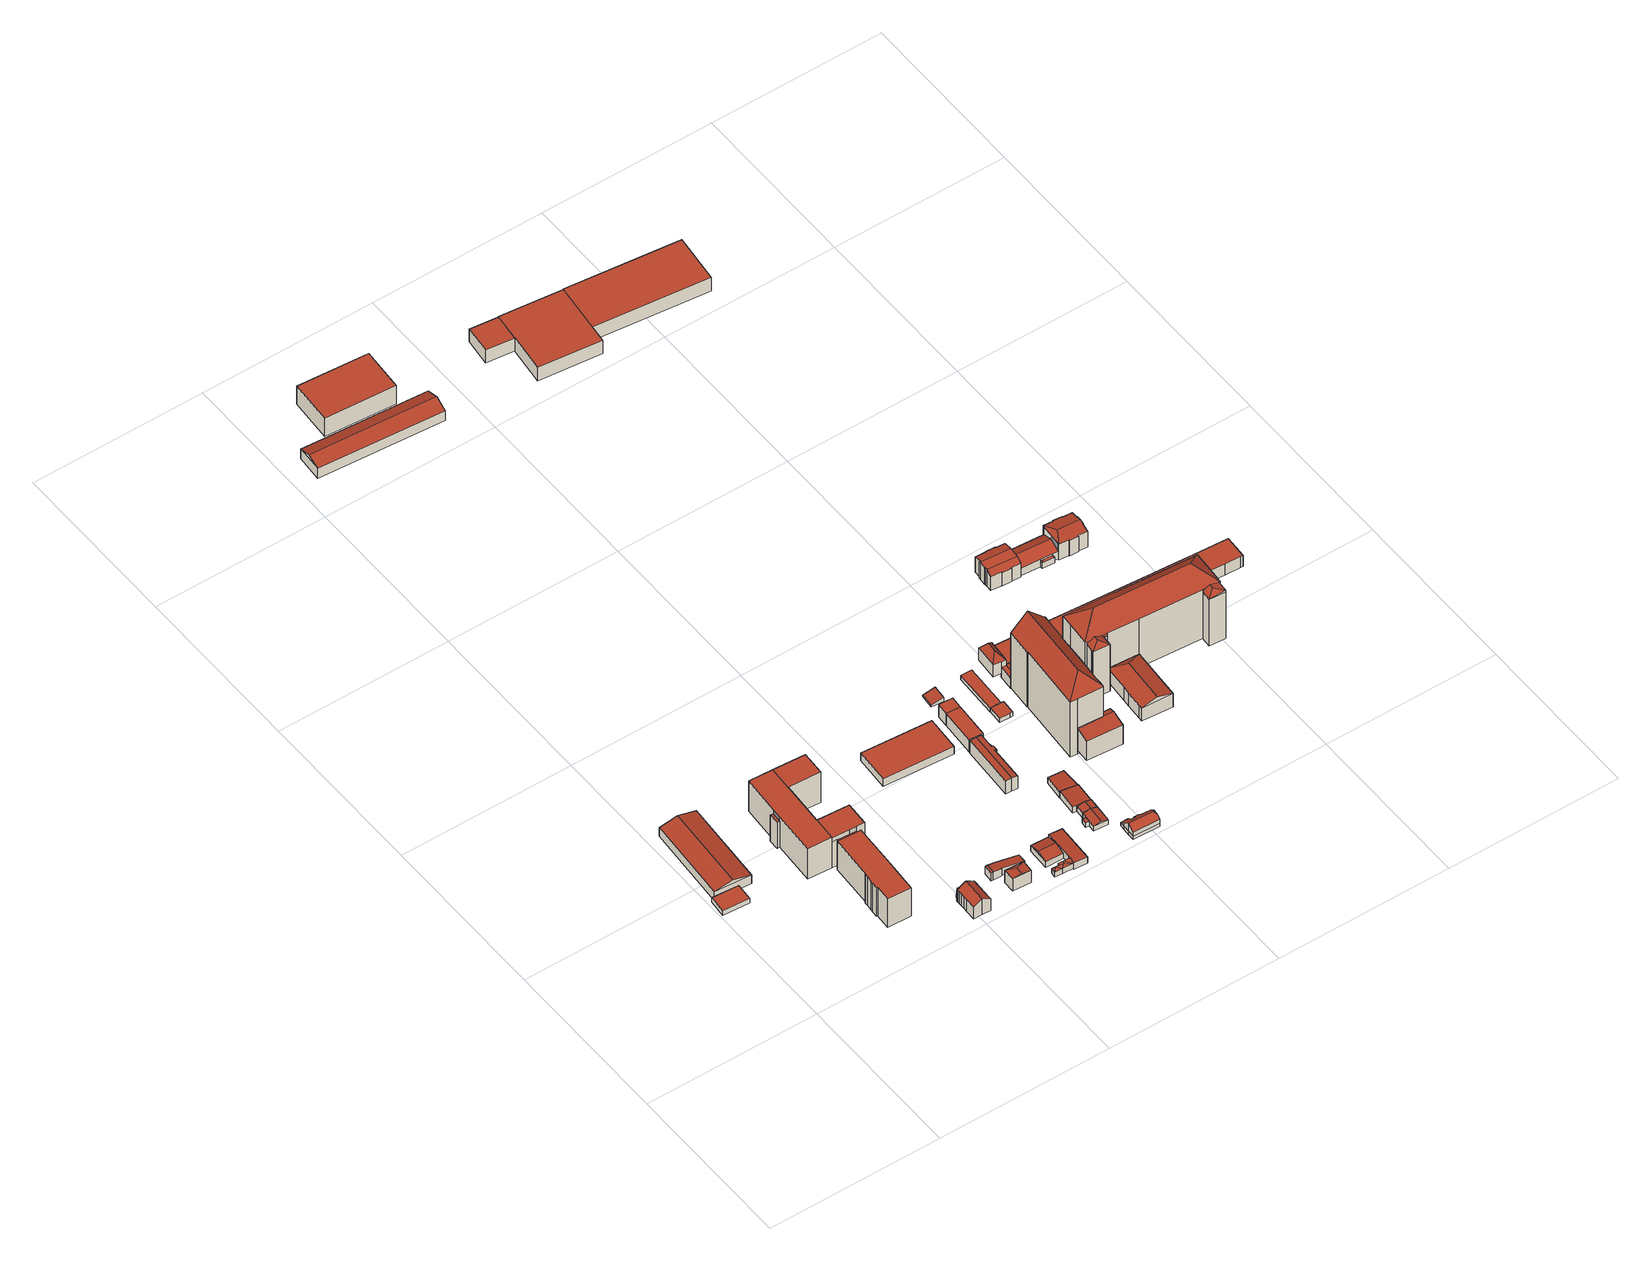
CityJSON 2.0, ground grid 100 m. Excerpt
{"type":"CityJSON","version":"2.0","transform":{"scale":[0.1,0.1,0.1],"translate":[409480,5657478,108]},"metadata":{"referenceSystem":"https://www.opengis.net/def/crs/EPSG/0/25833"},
"CityObjects":{
"building1":{"type":"Building","attributes":{"Dachtyp_tdc":"tdcPolyFlatRoof","Gemeindeschluessel":14612000,"Dachneigung":0,"QualitaetDacherkennung":83,"Geometrietyp2DReferenz":"3000","measuredHeight":3.08,"function":"31001_2000","roofType":"1000"},"geometry":[{"type":"Solid","lod":"2","boundaries":[[[[0,1,2,3]],[[1,4,5,2]],[[4,6,7,5]],[[6,0,3,7]],[[6,4,1,0]],[[3,2,5,7]]]],"semantics":{"surfaces":[{"type":"WallSurface"},{"type":"RoofSurface"},{"type":"GroundSurface"}],"values":[[0,0,0,0,1,2]]}}]},
"building2":{"type":"Building","attributes":{"Dachtyp_tdc":"tdcGableRoof","Gemeindeschluessel":14612000,"Dachneigung":14.28,"QualitaetDacherkennung":96,"Geometrietyp2DReferenz":"3000","measuredHeight":8.54,"function":"31001_2000","roofType":"3100"},"geometry":[{"type":"Solid","lod":"2","boundaries":[[[[8,9,10,11]],[[9,12,13,10]],[[12,14,15,13]],[[14,8,11,15]],[[12,9,16]],[[8,14,17]],[[9,8,17,16]],[[14,12,16,17]],[[11,10,13,15]]]],"semantics":{"surfaces":[{"type":"WallSurface"},{"type":"RoofSurface"},{"type":"GroundSurface"}],"values":[[0,0,0,0,0,0,1,1,2]]}}]},
"building3":{"type":"Building","attributes":{"Dachtyp_tdc":"tdcPolyFlatRoof","Gemeindeschluessel":14612000,"Dachneigung":0,"QualitaetDacherkennung":61,"Geometrietyp2DReferenz":"3000","measuredHeight":19.98,"function":"31001_2000","roofType":"1000"},"geometry":[{"type":"Solid","lod":"2","boundaries":[[[[18,19,20,21]],[[19,22,23,20]],[[22,24,25,23]],[[24,26,27,25]],[[26,28,29,27]],[[28,30,31,29]],[[30,32,33,31]],[[32,34,35,33]],[[34,36,37,35]],[[36,38,39,37]],[[38,40,41,39]],[[40,42,43,41]],[[42,44,45,43]],[[44,46,47,45]],[[46,18,21,47]],[[46,44,42,40,38,36,34,32,30,28,26,24,22,19,18]],[[21,20,23,25,27,29,31,33,35,37,39,41,43,45,47]]]],"semantics":{"surfaces":[{"type":"WallSurface"},{"type":"RoofSurface"},{"type":"GroundSurface"}],"values":[[0,0,0,0,0,0,0,0,0,0,0,0,0,0,0,1,2]]}}]},
"building4":{"type":"Building","attributes":{"name":"DRK Bildungswerk Sachsen","Gemeindeschluessel":14612000,"Geometrietyp2DReferenz":"3000","function":"31001_3021","roofType":"9999"},"children":["building4-1","building4-2","building4-3","building4-4","building4-5"]},
"building4-1":{"type":"BuildingPart","attributes":{"Dachtyp_tdc":"tdcPolyFlatRoof","Dachneigung":0,"QualitaetDacherkennung":64,"Geometrietyp2DReferenz":"3000","measuredHeight":21.12,"roofType":"1000"},"parents":["building4"],"geometry":[{"type":"MultiSurface","lod":"2","boundaries":[[[48,49,50,51]],[[49,52,53,50]],[[52,54,55,53]],[[54,52,49,48]],[[51,50,53,55]]],"semantics":{"surfaces":[{"type":"WallSurface"},{"type":"RoofSurface"},{"type":"GroundSurface"}],"values":[0,0,0,1,2]}}]},
"building4-2":{"type":"BuildingPart","attributes":{"Dachtyp_tdc":"tdcPolyFlatRoof","Dachneigung":0,"QualitaetDacherkennung":67,"Geometrietyp2DReferenz":"3000","measuredHeight":21.23,"roofType":"1000"},"parents":["building4"],"geometry":[{"type":"MultiSurface","lod":"2","boundaries":[[[56,57,58,59,55,54]],[[60,61,62,63]],[[61,64,65,62]],[[64,66,65]],[[67,68,69]],[[67,70,71,68]],[[70,72,48,51,71]],[[72,70,67,64,61,60,57,56]],[[55,59,63,62,65,68,71,51]]],"semantics":{"surfaces":[{"type":"WallSurface"},{"type":"RoofSurface"},{"type":"GroundSurface"}],"values":[0,0,0,0,0,0,0,1,2]}}]},
"building4-3":{"type":"BuildingPart","attributes":{"Dachtyp_tdc":"tdcPolyFlatRoof","Dachneigung":0,"QualitaetDacherkennung":43,"Geometrietyp2DReferenz":"3000","measuredHeight":18.09,"roofType":"1000"},"parents":["building4"],"geometry":[{"type":"MultiSurface","lod":"2","boundaries":[[[73,74,75,76]],[[74,69,68,75]],[[66,73,76,65]],[[66,69,74,73]],[[76,75,68,65]]],"semantics":{"surfaces":[{"type":"WallSurface"},{"type":"RoofSurface"},{"type":"GroundSurface"}],"values":[0,0,0,1,2]}}]},
"building4-4":{"type":"BuildingPart","attributes":{"Dachtyp_tdc":"tdcPolyFlatRoof","Dachneigung":0,"QualitaetDacherkennung":68,"Geometrietyp2DReferenz":"3000","measuredHeight":21.12,"roofType":"1000"},"parents":["building4"],"geometry":[{"type":"MultiSurface","lod":"2","boundaries":[[[77,78,79,80,81]],[[58,82,83,59]],[[82,77,81,83]],[[82,58,84,85,78,77]],[[81,80,86,63,59,83]]],"semantics":{"surfaces":[{"type":"WallSurface"},{"type":"RoofSurface"},{"type":"GroundSurface"}],"values":[0,0,0,1,2]}}]},
"building4-5":{"type":"BuildingPart","attributes":{"Dachtyp_tdc":"tdcPolyFlatRoof","Dachneigung":0,"QualitaetDacherkennung":48,"Geometrietyp2DReferenz":"3000","measuredHeight":18.04,"roofType":"1000"},"parents":["building4"],"geometry":[{"type":"MultiSurface","lod":"2","boundaries":[[[79,87,88,80]],[[87,89,90,88]],[[89,91,92,90]],[[91,93,63,92]],[[94,93,91,89,87,79]],[[80,88,90,92,63,86]]],"semantics":{"surfaces":[{"type":"WallSurface"},{"type":"RoofSurface"},{"type":"GroundSurface"}],"values":[0,0,0,0,1,2]}}]},
"building5":{"type":"Building","attributes":{"Dachtyp_tdc":"tdcGableRoof","Gemeindeschluessel":14612000,"Dachneigung":32.03,"QualitaetDacherkennung":91,"Geometrietyp2DReferenz":"3000","measuredHeight":11.02,"function":"31001_2000","roofType":"3100"},"geometry":[{"type":"Solid","lod":"2","boundaries":[[[[95,96,97,98]],[[96,99,100,97]],[[99,101,102,100]],[[101,103,104,102]],[[103,105,106,104]],[[105,107,108,106]],[[107,109,110,108]],[[109,111,112,110]],[[111,113,114,112]],[[113,115,116,114]],[[115,117,118,116]],[[117,119,120,118]],[[119,121,122,120]],[[121,123,124,122]],[[123,95,98,124]],[[119,117,115,113,111,109,107,105,103,101,99]],[[99,96,95,123,121,119]],[[98,97,100,102,104,106,108,110,112,114,116,118,120,122,124]]]],"semantics":{"surfaces":[{"type":"WallSurface"},{"type":"RoofSurface"},{"type":"GroundSurface"}],"values":[[0,0,0,0,0,0,0,0,0,0,0,0,0,0,0,1,1,2]]}}]},
"building6":{"type":"Building","attributes":{"Dachtyp_tdc":"tdcFreeFormRoof","Gemeindeschluessel":14612000,"Dachneigung":10.38,"QualitaetDacherkennung":27,"Geometrietyp2DReferenz":"3000","measuredHeight":2.75,"function":"31001_2000","roofType":"5000"},"geometry":[{"type":"Solid","lod":"2","boundaries":[[[[125,126,127,128]],[[126,129,130,127]],[[129,131,132,130]],[[131,133,134,132]],[[133,135,136,134]],[[135,137,138,136]],[[137,125,128,138]],[[135,133,131,129,139,140,137]],[[140,139,126,125]],[[129,126,139]],[[125,137,140]],[[128,127,130,132,134,136,138]]]],"semantics":{"surfaces":[{"type":"WallSurface"},{"type":"RoofSurface"},{"type":"GroundSurface"}],"values":[[0,0,0,0,0,0,0,1,1,0,0,2]]}}]},
"building7":{"type":"Building","attributes":{"Gemeindeschluessel":14612000,"Dachneigung":83.97,"Dachorientierung":-176.67,"MittlereTraufHoehe":120.77,"QualitaetDacherkennung":27,"ObjektHoehe":9,"BodenHoehe":112.33,"Geometrietyp2DReferenz":"3000","AbsoluteHoehe":121.33,"Dachflaeche":72.3,"measuredHeight":9,"function":"31001_2000","roofType":"5000","storeysAboveGround":3},"geometry":[{"type":"MultiSurface","lod":"2","boundaries":[[[141,142,143,144]],[[142,145,146,143]],[[145,147,148,146]],[[147,141,144,148]],[[145,142,149]],[[141,147,150]],[[142,141,150,149]],[[147,145,149,150]],[[144,143,146,148]]],"semantics":{"surfaces":[{"type":"WallSurface"},{"type":"RoofSurface"},{"type":"GroundSurface"}],"values":[0,0,0,0,1,0,1,1,2]}}]},
"building8":{"type":"Building","attributes":{"Dachtyp_tdc":"tdcGableRoof","Gemeindeschluessel":14612000,"Dachneigung":10.19,"QualitaetDacherkennung":9,"Geometrietyp2DReferenz":"3000","measuredHeight":5.52,"function":"31001_2000","roofType":"3100"},"geometry":[{"type":"Solid","lod":"2","boundaries":[[[[151,152,153,154]],[[152,155,156,153]],[[155,157,158,156]],[[157,159,160,158]],[[159,161,162,160]],[[161,163,164,162]],[[163,165,166,164]],[[165,167,168,166]],[[167,151,154,168]],[[163,161,159,157]],[[157,155,152,151,167,165,163]],[[154,153,156,158,160,162,164,166,168]]]],"semantics":{"surfaces":[{"type":"WallSurface"},{"type":"RoofSurface"},{"type":"GroundSurface"}],"values":[[0,0,0,0,0,0,0,0,0,1,1,2]]}}]},
"building9":{"type":"Building","attributes":{"Dachtyp_tdc":"tdcFreeFormRoof","Gemeindeschluessel":14612000,"Dachneigung":44.71,"QualitaetDacherkennung":41,"Geometrietyp2DReferenz":"3000","measuredHeight":5.44,"function":"31001_2000","roofType":"5000"},"geometry":[{"type":"Solid","lod":"2","boundaries":[[[[169,170,171,172]],[[170,173,174,171]],[[173,175,176,174]],[[175,177,178,176]],[[177,179,180,178]],[[179,181,182,180]],[[181,169,172,182]],[[183,184,181,179]],[[185,183,179,177]],[[186,185,177,175]],[[186,175,173]],[[183,169,184]],[[185,169,183]],[[185,170,169]],[[186,170,185]],[[170,186,173]],[[184,169,181]],[[172,171,174,176,178,180,182]]]],"semantics":{"surfaces":[{"type":"WallSurface"},{"type":"RoofSurface"},{"type":"GroundSurface"}],"values":[[0,0,0,0,0,0,0,1,1,1,1,1,1,1,1,1,0,2]]}}]},
"building10":{"type":"Building","attributes":{"Dachtyp_tdc":"tdcFreeFormRoof","Gemeindeschluessel":14612000,"Dachneigung":14.05,"QualitaetDacherkennung":91,"Geometrietyp2DReferenz":"3000","measuredHeight":5.3,"function":"31001_2000","roofType":"5000"},"geometry":[{"type":"Solid","lod":"2","boundaries":[[[[187,188,189,190]],[[188,191,192,189]],[[191,193,194,192]],[[193,195,196,194]],[[195,187,190,196]],[[195,197,198,187]],[[197,193,191,188,198]],[[195,193,197]],[[188,187,198]],[[190,189,192,194,196]]]],"semantics":{"surfaces":[{"type":"WallSurface"},{"type":"RoofSurface"},{"type":"GroundSurface"}],"values":[[0,0,0,0,0,1,1,0,0,2]]}}]},
"building11":{"type":"Building","attributes":{"Dachtyp_tdc":"tdcPolyFlatRoof","Gemeindeschluessel":14612000,"Dachneigung":3.83,"QualitaetDacherkennung":92,"Geometrietyp2DReferenz":"3000","measuredHeight":4.77,"function":"31001_2000","roofType":"2100"},"geometry":[{"type":"Solid","lod":"2","boundaries":[[[[199,200,201,202]],[[200,203,204,201]],[[203,205,206,204]],[[205,207,208,206]],[[207,209,210,208]],[[209,199,202,210]],[[209,207,205,203,200,199]],[[202,201,204,206,208,210]]]],"semantics":{"surfaces":[{"type":"WallSurface"},{"type":"RoofSurface"},{"type":"GroundSurface"}],"values":[[0,0,0,0,0,0,1,2]]}}]},
"building12":{"type":"Building","attributes":{"Dachtyp_tdc":"tdcPolyFlatRoof","Gemeindeschluessel":14612000,"Dachneigung":0,"QualitaetDacherkennung":45,"Geometrietyp2DReferenz":"3000","measuredHeight":5.28,"function":"31001_2000","roofType":"1000"},"geometry":[{"type":"Solid","lod":"2","boundaries":[[[[211,212,213,214]],[[212,215,216,213]],[[215,217,218,216]],[[217,211,214,218]],[[217,215,212,211]],[[214,213,216,218]]]],"semantics":{"surfaces":[{"type":"WallSurface"},{"type":"RoofSurface"},{"type":"GroundSurface"}],"values":[[0,0,0,0,1,2]]}}]},
"building13":{"type":"Building","attributes":{"Dachtyp_tdc":"tdcFreeFormRoof","Gemeindeschluessel":14612000,"Dachneigung":21.42,"QualitaetDacherkennung":84,"Geometrietyp2DReferenz":"3000","measuredHeight":9.72,"function":"31001_2000","roofType":"5000"},"geometry":[{"type":"Solid","lod":"2","boundaries":[[[[219,220,221,222]],[[220,223,224,221]],[[223,225,226,224]],[[225,227,228,226]],[[227,219,222,228]],[[220,229,230,223]],[[219,227,225,230,229]],[[220,219,229]],[[225,223,230]],[[222,221,224,226,228]]]],"semantics":{"surfaces":[{"type":"WallSurface"},{"type":"RoofSurface"},{"type":"GroundSurface"}],"values":[[0,0,0,0,0,1,1,0,0,2]]}}]},
"building14":{"type":"Building","attributes":{"Gemeindeschluessel":14612000,"Dachtyp_tdc":"tdcPolyFlatRoof","Dachneigung":5.99,"QualitaetDacherkennung":88,"Geometrietyp2DReferenz":"3000","measuredHeight":3.29,"function":"31001_2000","roofType":"2100"},"geometry":[{"type":"Solid","lod":"2","boundaries":[[[[231,232,233,234]],[[232,235,236,233]],[[235,237,238,236]],[[237,231,234,238]],[[237,235,232,231]],[[234,233,236,238]]]],"semantics":{"surfaces":[{"type":"WallSurface"},{"type":"RoofSurface"},{"type":"GroundSurface"}],"values":[[0,0,0,0,1,2]]}}]},
"building15":{"type":"Building","attributes":{"Gemeindeschluessel":14612000,"Dachneigung":80.06,"Dachorientierung":3.18,"MittlereTraufHoehe":119.43,"QualitaetDacherkennung":32,"ObjektHoehe":9,"BodenHoehe":110.95,"Geometrietyp2DReferenz":"3000","AbsoluteHoehe":119.95,"Dachflaeche":219.68,"measuredHeight":9,"function":"31001_2000","roofType":"3100","storeysAboveGround":3},"geometry":[{"type":"MultiSurface","lod":"2","boundaries":[[[239,240,241,242]],[[240,243,244,241]],[[243,245,246,244]],[[245,247,248,246]],[[247,249,250,248]],[[249,251,252,250]],[[251,253,254,252]],[[253,255,256,254]],[[255,257,258,256]],[[257,259,260,258]],[[259,261,262,260]],[[261,239,242,262]],[[257,255,253,251]],[[251,249,247,245,243,240,239,261,259,257]],[[242,241,244,246,248,250,252,254,256,258,260,262]]],"semantics":{"surfaces":[{"type":"WallSurface"},{"type":"RoofSurface"},{"type":"GroundSurface"}],"values":[0,0,0,0,0,0,0,0,0,0,0,0,1,1,2]}}]},
"building16":{"type":"Building","attributes":{"Dachtyp_tdc":"tdcFreeFormRoof","Gemeindeschluessel":14612000,"Dachneigung":11.27,"QualitaetDacherkennung":58,"Geometrietyp2DReferenz":"3000","measuredHeight":4.1,"function":"31001_2000","roofType":"5000"},"geometry":[{"type":"Solid","lod":"2","boundaries":[[[[263,231,264,265]],[[231,237,266,264]],[[237,267,268,266]],[[267,269,270,268]],[[269,271,272,270]],[[271,263,265,272]],[[271,269,273,274]],[[274,273,267,237,231,263]],[[269,267,273]],[[263,271,274]],[[265,264,266,268,270,272]]]],"semantics":{"surfaces":[{"type":"WallSurface"},{"type":"RoofSurface"},{"type":"GroundSurface"}],"values":[[0,0,0,0,0,0,1,1,0,0,2]]}}]},
"building17":{"type":"Building","attributes":{"Dachtyp_tdc":"tdcPolyFlatRoof","Gemeindeschluessel":14612000,"Dachneigung":0,"QualitaetDacherkennung":87,"Geometrietyp2DReferenz":"3000","measuredHeight":12.74,"function":"31001_2000","roofType":"1000"},"geometry":[{"type":"Solid","lod":"2","boundaries":[[[[275,276,277,278]],[[276,279,280,277]],[[279,281,282,280]],[[281,275,278,282]],[[281,279,276,275]],[[278,277,280,282]]]],"semantics":{"surfaces":[{"type":"WallSurface"},{"type":"RoofSurface"},{"type":"GroundSurface"}],"values":[[0,0,0,0,1,2]]}}]},
"building18":{"type":"Building","attributes":{"Dachtyp_tdc":"tdcGableRoof","Gemeindeschluessel":14612000,"Dachneigung":11.21,"QualitaetDacherkennung":83,"Geometrietyp2DReferenz":"3000","measuredHeight":4.23,"function":"31001_2000","roofType":"3100"},"geometry":[{"type":"Solid","lod":"2","boundaries":[[[[267,283,284,285]],[[283,286,287,284]],[[286,269,288,287]],[[269,267,285,288]],[[286,283,289]],[[267,269,290]],[[283,267,290,289]],[[269,286,289,290]],[[285,284,287,288]]]],"semantics":{"surfaces":[{"type":"WallSurface"},{"type":"RoofSurface"},{"type":"GroundSurface"}],"values":[[0,0,0,0,0,0,1,1,2]]}}]},
"building19":{"type":"Building","attributes":{"Dachtyp_tdc":"tdcPolyFlatRoof","Gemeindeschluessel":14612000,"Dachneigung":5.18,"QualitaetDacherkennung":92,"Geometrietyp2DReferenz":"3000","measuredHeight":4.37,"function":"31001_2000","roofType":"2100"},"geometry":[{"type":"Solid","lod":"2","boundaries":[[[[291,292,293,294]],[[292,295,296,293]],[[295,297,298,296]],[[297,299,300,298]],[[299,291,294,300]],[[299,297,295,292,291]],[[294,293,296,298,300]]]],"semantics":{"surfaces":[{"type":"WallSurface"},{"type":"RoofSurface"},{"type":"GroundSurface"}],"values":[[0,0,0,0,0,1,2]]}}]},
"building20":{"type":"Building","attributes":{"Gemeindeschluessel":14612000,"Dachorientierung":0,"MittlereTraufHoehe":119.45,"ObjektHoehe":8.66,"BodenHoehe":110.79,"Geometrietyp2DReferenz":"3000","BezugspunktDach":"2000","AbsoluteHoehe":119.45,"Dachflaeche":158.28,"measuredHeight":8.66,"function":"31001_2000","storeysAboveGround":3},"geometry":[{"type":"MultiSurface","lod":"2","boundaries":[[[301,302,303,304,305]],[[305,304,306,307]],[[304,303,308,306]],[[303,302,309,308]],[[302,301,310,309]],[[301,305,307,310]],[[307,306,308,309,310]]],"semantics":{"surfaces":[{"type":"RoofSurface"},{"type":"WallSurface"},{"type":"GroundSurface"}],"values":[0,1,1,1,1,1,2]}}]},
"building21":{"type":"Building","attributes":{"Dachtyp_tdc":"tdcPolyFlatRoof","Gemeindeschluessel":14612000,"Dachneigung":3.41,"QualitaetDacherkennung":85,"Geometrietyp2DReferenz":"3000","measuredHeight":3.69,"function":"31001_2000","roofType":"2100"},"geometry":[{"type":"Solid","lod":"2","boundaries":[[[[311,312,313,314]],[[312,315,316,313]],[[315,317,318,316]],[[317,311,314,318]],[[317,315,312,311]],[[314,313,316,318]]]],"semantics":{"surfaces":[{"type":"WallSurface"},{"type":"RoofSurface"},{"type":"GroundSurface"}],"values":[[0,0,0,0,1,2]]}}]},
"building22":{"type":"Building","attributes":{"Dachtyp_tdc":"tdcFreeFormRoof","Gemeindeschluessel":14612000,"Dachneigung":38.24,"QualitaetDacherkennung":75,"Geometrietyp2DReferenz":"3000","measuredHeight":8.01,"function":"31001_9998","roofType":"5000"},"geometry":[{"type":"Solid","lod":"2","boundaries":[[[[319,320,321,322]],[[320,323,324,321]],[[323,325,326,324]],[[325,327,328,326]],[[327,329,330,328]],[[329,331,332,330]],[[331,333,334,332]],[[333,335,336,334]],[[335,337,338,336]],[[337,339,340,338]],[[339,341,342,340]],[[341,319,322,342]],[[343,344,345]],[[344,346,347,348,349,350,351,327,325,352,353,345]],[[343,345,353,354,355]],[[339,346,344,343,355,341]],[[341,355,354,319]],[[319,354,353,320]],[[320,353,352,323]],[[323,352,325]],[[331,350,349,333]],[[329,351,350,331]],[[333,349,348,335]],[[335,348,347,337]],[[337,347,346,339]],[[327,351,329]],[[322,321,324,326,328,330,332,334,336,338,340,342]]]],"semantics":{"surfaces":[{"type":"WallSurface"},{"type":"RoofSurface"},{"type":"GroundSurface"}],"values":[[0,0,0,0,0,0,0,0,0,0,0,0,1,1,1,0,0,0,0,0,0,0,0,0,0,0,2]]}}]},
"building23":{"type":"Building","attributes":{"Gemeindeschluessel":14612000,"Dachorientierung":0,"MittlereTraufHoehe":119.45,"ObjektHoehe":8.67,"BodenHoehe":110.78,"Geometrietyp2DReferenz":"3000","BezugspunktDach":"2000","AbsoluteHoehe":119.45,"Dachflaeche":52.72,"measuredHeight":8.67,"function":"31001_2000","storeysAboveGround":3},"geometry":[{"type":"MultiSurface","lod":"2","boundaries":[[[356,357,302,301]],[[301,302,309,310]],[[302,357,358,309]],[[357,356,359,358]],[[356,301,310,359]],[[310,309,358,359]]],"semantics":{"surfaces":[{"type":"RoofSurface"},{"type":"WallSurface"},{"type":"GroundSurface"}],"values":[0,1,1,1,1,2]}}]},
"building24":{"type":"Building","attributes":{"Gemeindeschluessel":14612000,"Dachneigung":77.85,"Dachorientierung":0,"MittlereTraufHoehe":112.6,"QualitaetDacherkennung":80,"ObjektHoehe":2.81,"BodenHoehe":110.56,"Geometrietyp2DReferenz":"3000","AbsoluteHoehe":113.36,"Dachflaeche":57.7,"measuredHeight":2.81,"function":"31001_2000","roofType":"2100","storeysAboveGround":1},"geometry":[{"type":"MultiSurface","lod":"2","boundaries":[[[360,361,362,363]],[[361,364,365,362]],[[364,366,367,365]],[[366,360,363,367]],[[366,364,361,360]],[[363,362,365,367]]],"semantics":{"surfaces":[{"type":"WallSurface"},{"type":"RoofSurface"},{"type":"GroundSurface"}],"values":[0,0,0,0,1,2]}}]},
"building25":{"type":"Building","attributes":{"Gemeindeschluessel":14612000,"Dachneigung":90,"Dachorientierung":0,"MittlereTraufHoehe":113.41,"QualitaetDacherkennung":20,"ObjektHoehe":2.67,"BodenHoehe":110.74,"Geometrietyp2DReferenz":"3000","AbsoluteHoehe":113.41,"Dachflaeche":64.57,"measuredHeight":2.67,"function":"31001_2000","roofType":"1000","storeysAboveGround":1},"geometry":[{"type":"MultiSurface","lod":"2","boundaries":[[[368,369,370,371]],[[369,372,373,370]],[[372,374,375,373]],[[374,376,377,375]],[[376,378,379,377]],[[378,368,371,379]],[[378,376,374,372,369,368]],[[371,370,373,375,377,379]]],"semantics":{"surfaces":[{"type":"WallSurface"},{"type":"RoofSurface"},{"type":"GroundSurface"}],"values":[0,0,0,0,0,0,1,2]}}]},
"building26":{"type":"Building","attributes":{"Gemeindeschluessel":14612000,"Dachorientierung":0,"MittlereTraufHoehe":113.41,"ObjektHoehe":2.88,"BodenHoehe":110.53,"Geometrietyp2DReferenz":"3000","BezugspunktDach":"2000","AbsoluteHoehe":113.41,"Dachflaeche":159.43,"measuredHeight":2.88,"function":"31001_2000","storeysAboveGround":1},"geometry":[{"type":"MultiSurface","lod":"2","boundaries":[[[368,369,380,381]],[[381,380,382,383]],[[380,369,384,382]],[[369,368,385,384]],[[368,381,383,385]],[[383,382,384,385]]],"semantics":{"surfaces":[{"type":"RoofSurface"},{"type":"WallSurface"},{"type":"GroundSurface"}],"values":[0,1,1,1,1,2]}}]},
"building27":{"type":"Building","attributes":{"Gemeindeschluessel":14612000,"Geometrietyp2DReferenz":"3000","function":"31001_2000","roofType":"9999"},"children":["building27-1","building27-2"]},
"building27-1":{"type":"BuildingPart","attributes":{"Dachtyp_tdc":"tdcPolyFlatRoof","Dachneigung":14.64,"QualitaetDacherkennung":53,"Geometrietyp2DReferenz":"3000","measuredHeight":15.29,"roofType":"2100"},"parents":["building27"],"geometry":[{"type":"MultiSurface","lod":"2","boundaries":[[[386,387,388,389]],[[390,391,392,393]],[[391,386,389,392]],[[391,390,387,386]],[[389,388,393,392]]],"semantics":{"surfaces":[{"type":"WallSurface"},{"type":"RoofSurface"},{"type":"GroundSurface"}],"values":[0,0,0,1,2]}}]},
"building27-2":{"type":"BuildingPart","attributes":{"Dachtyp_tdc":"tdcPolyFlatRoof","Dachneigung":14.99,"QualitaetDacherkennung":58,"Geometrietyp2DReferenz":"3000","measuredHeight":15.46,"roofType":"2100"},"parents":["building27"],"geometry":[{"type":"MultiSurface","lod":"2","boundaries":[[[394,395,396,397]],[[395,398,390,393,396]],[[399,400,401,388,387]],[[400,394,397,401]],[[400,399,398,395,394]],[[397,396,393,388,401]]],"semantics":{"surfaces":[{"type":"WallSurface"},{"type":"RoofSurface"},{"type":"GroundSurface"}],"values":[0,0,0,0,1,2]}}]},
"building28":{"type":"Building","attributes":{"Dachtyp_tdc":"tdcFreeFormRoof","Gemeindeschluessel":14612000,"Dachneigung":46.75,"QualitaetDacherkennung":22,"Geometrietyp2DReferenz":"3000","measuredHeight":48.37,"function":"31001_2000","roofType":"5000"},"geometry":[{"type":"Solid","lod":"2","boundaries":[[[[402,403,404,405]],[[403,406,407,404]],[[406,408,409,407]],[[408,410,411,409]],[[410,412,413,411]],[[412,414,415,413]],[[414,416,417,415]],[[416,418,419,417]],[[418,420,421,419]],[[420,422,423,421]],[[422,424,425,423]],[[424,426,427,425]],[[426,428,429,427]],[[428,430,431,429]],[[430,402,405,431]],[[428,432,433,434,402,430]],[[424,422,420,418,416,414,412,410,435,433,432,426]],[[433,435,408,406,403,434]],[[410,408,435]],[[403,402,434]],[[428,426,432]],[[405,404,407,409,411,413,415,417,419,421,423,425,427,429,431]]]],"semantics":{"surfaces":[{"type":"WallSurface"},{"type":"RoofSurface"},{"type":"GroundSurface"}],"values":[[0,0,0,0,0,0,0,0,0,0,0,0,0,0,0,1,1,1,0,0,0,2]]}}]},
"building29":{"type":"Building","attributes":{"Dachtyp_tdc":"tdcHipRoof","Gemeindeschluessel":14612000,"Dachneigung":53.55,"QualitaetDacherkennung":88,"Geometrietyp2DReferenz":"3000","measuredHeight":13.1,"function":"31001_2000","roofType":"3200"},"geometry":[{"type":"Solid","lod":"2","boundaries":[[[[436,437,438,439]],[[437,440,441,438]],[[440,442,443,441]],[[442,444,445,443]],[[444,436,439,445]],[[437,436,444,446]],[[442,440,447]],[[444,442,447,446]],[[440,437,446,447]],[[439,438,441,443,445]]]],"semantics":{"surfaces":[{"type":"WallSurface"},{"type":"RoofSurface"},{"type":"GroundSurface"}],"values":[[0,0,0,0,0,1,1,1,1,2]]}}]},
"building30":{"type":"Building","attributes":{"Dachtyp_tdc":"tdcFreeFormRoof","Gemeindeschluessel":14612000,"Dachneigung":18.21,"QualitaetDacherkennung":62,"Geometrietyp2DReferenz":"3000","measuredHeight":12.1,"function":"31001_2000","roofType":"5000"},"geometry":[{"type":"Solid","lod":"2","boundaries":[[[[448,449,450,451]],[[449,452,453,450]],[[452,454,455,453]],[[454,456,457,455]],[[456,458,459,457]],[[458,460,461,459]],[[460,448,451,461]],[[458,456,462]],[[463,462,456,454,452,449,448]],[[460,458,462,463]],[[448,460,463]],[[451,450,453,455,457,459,461]]]],"semantics":{"surfaces":[{"type":"WallSurface"},{"type":"RoofSurface"},{"type":"GroundSurface"}],"values":[[0,0,0,0,0,0,0,1,1,1,0,2]]}}]},
"building31":{"type":"Building","attributes":{"Gemeindeschluessel":14612000,"Geometrietyp2DReferenz":"3000","function":"31001_2000","roofType":"9999"},"children":["building31-1","building31-2","building31-3","building31-4","building31-5","building31-6","building31-7"]},
"building31-1":{"type":"BuildingPart","attributes":{"Dachtyp_tdc":"tdcPolyFlatRoof","Dachneigung":0,"QualitaetDacherkennung":22,"Geometrietyp2DReferenz":"3000","measuredHeight":5.58,"roofType":"1000"},"parents":["building31"],"geometry":[{"type":"MultiSurface","lod":"2","boundaries":[[[464,465,466,467]],[[468,469,470,471]],[[468,465,464,469]],[[470,467,466,471]]],"semantics":{"surfaces":[{"type":"WallSurface"},{"type":"RoofSurface"},{"type":"GroundSurface"}],"values":[0,0,1,2]}}]},
"building31-2":{"type":"BuildingPart","attributes":{"Dachtyp_tdc":"tdcHipAndGableRoof","Dachneigung":15.84,"QualitaetDacherkennung":31,"Geometrietyp2DReferenz":"3000","measuredHeight":35.15,"roofType":"5000"},"parents":["building31"],"geometry":[{"type":"MultiSurface","lod":"2","boundaries":[[[472,473,474]],[[475,476,477,478,479]],[[480,472,475,479]],[[472,474,476,475]],[[474,481,477,476]],[[474,473,482]],[[483,484,485,482,473]],[[481,474,482,485,486,487]],[[480,483,473,472]]],"semantics":{"surfaces":[{"type":"WallSurface"},{"type":"GroundSurface"},{"type":"RoofSurface"}],"values":[0,1,0,0,0,2,2,2,0]}}]},
"building31-3":{"type":"BuildingPart","attributes":{"Dachtyp_tdc":"tdcPolyFlatRoof","Dachneigung":0,"QualitaetDacherkennung":80,"Geometrietyp2DReferenz":"3000","measuredHeight":6.88,"roofType":"1000"},"parents":["building31"],"geometry":[{"type":"MultiSurface","lod":"2","boundaries":[[[488,489,490,491]],[[489,492,493,490]],[[488,491,494,495]],[[495,496,492,489,488]],[[491,490,493,497,494]]],"semantics":{"surfaces":[{"type":"WallSurface"},{"type":"RoofSurface"},{"type":"GroundSurface"}],"values":[0,0,0,1,2]}}]},
"building31-4":{"type":"BuildingPart","attributes":{"Dachtyp_tdc":"tdcGableRoof","Dachneigung":10.61,"QualitaetDacherkennung":15,"Geometrietyp2DReferenz":"3000","measuredHeight":8.03,"roofType":"3100"},"parents":["building31"],"geometry":[{"type":"MultiSurface","lod":"2","boundaries":[[[498,499,500,501]],[[499,495,494,500]],[[495,499,502]],[[499,498,503,504,502]],[[496,495,502,504,505]],[[501,500,494,497]]],"semantics":{"surfaces":[{"type":"WallSurface"},{"type":"RoofSurface"},{"type":"GroundSurface"}],"values":[0,0,0,1,1,2]}}]},
"building31-5":{"type":"BuildingPart","attributes":{"Dachtyp_tdc":"tdcHipRoof","Dachneigung":41.48,"QualitaetDacherkennung":59,"Geometrietyp2DReferenz":"3000","measuredHeight":43.07,"roofType":"3200"},"parents":["building31"],"geometry":[{"type":"MultiSurface","lod":"2","boundaries":[[[506,507,508,509]],[[507,510,511,508]],[[510,512,513,511]],[[512,514,515,513]],[[514,516,517,515]],[[516,518,519,517]],[[518,520,521,519]],[[520,522,479,521]],[[522,483,480,479]],[[523,524,525,477,481]],[[524,526,527,528,525]],[[529,530,531,532]],[[530,533,534,531]],[[533,535,536,534]],[[535,537,538,536]],[[537,539,467,538]],[[539,464,467]],[[540,506,509,470,469]],[[539,537,535,533,541]],[[520,518,516,514,512,542]],[[533,530,529,543,544,545,546,526,524,523,547,486,484,522,520,542,541]],[[512,510,507,506,540,539,541,542]],[[509,508,511,513,515,517,519,521,479,478,477,525,528,548,549,531,534,536,538,467,470]]],"semantics":{"surfaces":[{"type":"WallSurface"},{"type":"RoofSurface"},{"type":"GroundSurface"}],"values":[0,0,0,0,0,0,0,0,0,0,0,0,0,0,0,0,0,0,1,1,1,1,2]}}]},
"building31-6":{"type":"BuildingPart","attributes":{"Dachtyp_tdc":"tdcPolyFlatRoof","Dachneigung":0,"QualitaetDacherkennung":85,"Geometrietyp2DReferenz":"3000","measuredHeight":7.65,"roofType":"1000"},"parents":["building31"],"geometry":[{"type":"MultiSurface","lod":"2","boundaries":[[[550,466,465]],[[550,551,498,501,466]],[[552,553,554,493,492]],[[553,555,556,554]],[[555,557,558,556]],[[557,559,560,558]],[[559,561,562,560]],[[561,563,564,562]],[[563,565,566,564]],[[565,567,568,566]],[[567,569,570,568]],[[569,571,572,570]],[[571,573,574,572]],[[573,575,576,574]],[[575,577,578,576]],[[577,579,580,578]],[[579,581,471,580]],[[581,468,471]],[[581,579,577,575,573,571,569,567,565,563,561,559,557,555,553,552,582,505,503,551,550]],[[466,501,497,493,554,556,558,560,562,564,566,568,570,572,574,576,578,580,471]]],"semantics":{"surfaces":[{"type":"WallSurface"},{"type":"RoofSurface"},{"type":"GroundSurface"}],"values":[0,0,0,0,0,0,0,0,0,0,0,0,0,0,0,0,0,0,1,2]}}]},
"building31-7":{"type":"BuildingPart","attributes":{"Dachtyp_tdc":"tdcHipAndGableRoof","Dachneigung":30.13,"QualitaetDacherkennung":37,"Geometrietyp2DReferenz":"3000","measuredHeight":35.38,"roofType":"5000"},"parents":["building31"],"geometry":[{"type":"MultiSurface","lod":"2","boundaries":[[[527,583,584,528]],[[583,585,586,584]],[[585,587,588,586]],[[587,589,590,588]],[[589,591,592,590]],[[591,593,594,592]],[[587,585,595]],[[585,583,527,596,545,597,595]],[[597,543,593,532,593,591,589,587,595]],[[594,531,594,549,548,528,584,586,588,590,592]]],"semantics":{"surfaces":[{"type":"WallSurface"},{"type":"RoofSurface"},{"type":"GroundSurface"}],"values":[0,0,0,0,0,0,1,1,1,2]}}]},
"building32":{"type":"Building","attributes":{"Gemeindeschluessel":14612000,"Geometrietyp2DReferenz":"3000","function":"31001_2000","roofType":"9999"},"children":["building32-1","building32-2","building32-3"]},
"building32-1":{"type":"BuildingPart","attributes":{"Dachtyp_tdc":"tdcPolyFlatRoof","Dachneigung":0,"QualitaetDacherkennung":33,"Geometrietyp2DReferenz":"3000","measuredHeight":9.64,"roofType":"1000"},"parents":["building32"],"geometry":[{"type":"MultiSurface","lod":"2","boundaries":[[[598,599,600,601,602]],[[603,604,605,606,607]],[[604,598,602,605]],[[604,603,599,598]],[[602,601,606,605]]],"semantics":{"surfaces":[{"type":"WallSurface"},{"type":"RoofSurface"},{"type":"GroundSurface"}],"values":[0,0,0,1,2]}}]},
"building32-2":{"type":"BuildingPart","attributes":{"Dachtyp_tdc":"tdcPolyFlatRoof","Dachneigung":0,"QualitaetDacherkennung":82,"Geometrietyp2DReferenz":"3000","measuredHeight":8.82,"roofType":"1000"},"parents":["building32"],"geometry":[{"type":"MultiSurface","lod":"2","boundaries":[[[608,609,610,611]],[[609,612,613,610]],[[614,608,611,615]],[[614,612,609,608]],[[611,610,613,615]]],"semantics":{"surfaces":[{"type":"WallSurface"},{"type":"RoofSurface"},{"type":"GroundSurface"}],"values":[0,0,0,1,2]}}]},
"building32-3":{"type":"BuildingPart","attributes":{"Dachtyp_tdc":"tdcPolyFlatRoof","Dachneigung":0,"QualitaetDacherkennung":34,"Geometrietyp2DReferenz":"3000","measuredHeight":9.27,"roofType":"1000"},"parents":["building32"],"geometry":[{"type":"MultiSurface","lod":"2","boundaries":[[[616,617,614,615,618]],[[619,620,621,613,612]],[[620,607,606,621]],[[600,622,623,601]],[[622,616,618,623]],[[622,600,607,620,619,617,616]],[[618,615,613,621,606,601,623]]],"semantics":{"surfaces":[{"type":"WallSurface"},{"type":"RoofSurface"},{"type":"GroundSurface"}],"values":[0,0,0,0,0,1,2]}}]},
"building33":{"type":"Building","attributes":{"Gemeindeschluessel":14612000,"Geometrietyp2DReferenz":"3000","function":"31001_9998","roofType":"9999"},"children":["building33-1","building33-2","building33-3"]},
"building33-1":{"type":"BuildingPart","attributes":{"Dachtyp_tdc":"tdcGableRoof","Dachneigung":25.27,"QualitaetDacherkennung":71,"Geometrietyp2DReferenz":"3000","measuredHeight":8.16,"roofType":"3100"},"parents":["building33"],"geometry":[{"type":"MultiSurface","lod":"2","boundaries":[[[624,625,626,627]],[[628,629,630,631]],[[632,633,634,635]],[[633,624,627,634]],[[636,629,628,637,638]],[[638,639,625,624,633,632,636]],[[627,626,640,641,642,631,630,643,635,634]]],"semantics":{"surfaces":[{"type":"WallSurface"},{"type":"RoofSurface"},{"type":"GroundSurface"}],"values":[0,0,0,0,1,1,2]}}]},
"building33-2":{"type":"BuildingPart","attributes":{"Dachtyp_tdc":"tdcHipAndGableRoof","Dachneigung":12.09,"QualitaetDacherkennung":36,"Geometrietyp2DReferenz":"3000","measuredHeight":12.4,"roofType":"5000"},"parents":["building33"],"geometry":[{"type":"MultiSurface","lod":"2","boundaries":[[[644,645,646,647]],[[645,648,649,646]],[[648,650,651,649]],[[650,652,653,651]],[[652,654,655,653]],[[654,656,657,655]],[[656,658,659,657]],[[658,660,661,659]],[[660,662,663,661]],[[662,664,665,663]],[[664,666,667,665]],[[666,668,669,667]],[[668,670,671,669]],[[670,672,635,671]],[[672,632,635]],[[673,630,629]],[[673,674,675,630]],[[674,676,677,675]],[[676,678,679,677]],[[678,644,647,679]],[[674,673,672,670,680]],[[670,668,666,664,662,660,658,656,654,680]],[[654,652,650,648,645,644,678,676,674,680]],[[647,646,649,651,653,655,657,659,661,663,665,667,669,671,635,643,630,675,677,679]]],"semantics":{"surfaces":[{"type":"WallSurface"},{"type":"RoofSurface"},{"type":"GroundSurface"}],"values":[0,0,0,0,0,0,0,0,0,0,0,0,0,0,0,0,0,0,0,0,1,1,1,2]}}]},
"building33-3":{"type":"BuildingPart","attributes":{"Dachtyp_tdc":"tdcCutGableRoof","Dachneigung":1.66,"QualitaetDacherkennung":35,"Geometrietyp2DReferenz":"3000","measuredHeight":11.88,"roofType":"9999"},"parents":["building33"],"geometry":[{"type":"MultiSurface","lod":"2","boundaries":[[[681,682,683,684]],[[682,685,686,683]],[[685,687,688,686]],[[687,689,690,688]],[[689,691,692,690]],[[691,693,694,692]],[[693,695,696,694]],[[695,697,698,696]],[[697,699,631,698]],[[699,628,631]],[[700,626,625]],[[700,701,702,626]],[[701,703,704,702]],[[703,705,706,704]],[[705,707,708,706]],[[707,709,710,708]],[[709,711,712,710]],[[711,713,714,712]],[[713,715,716,714]],[[715,717,718,716]],[[717,681,684,718]],[[713,711,709,707,705,703,701,700,719]],[[720,699,697,695,693,691,689,687,685,682,681]],[[719,720,681,717,715,713]],[[684,683,686,688,690,692,694,696,698,631,642,641,640,626,702,704,706,708,710,712,714,716,718]]],"semantics":{"surfaces":[{"type":"WallSurface"},{"type":"RoofSurface"},{"type":"GroundSurface"}],"values":[0,0,0,0,0,0,0,0,0,0,0,0,0,0,0,0,0,0,0,0,0,1,1,1,2]}}]},
"building34":{"type":"Building","attributes":{"Dachtyp_tdc":"tdcFreeFormRoof","Gemeindeschluessel":14612000,"Dachneigung":49.84,"QualitaetDacherkennung":11,"Geometrietyp2DReferenz":"3000","measuredHeight":4.94,"function":"31001_9998","roofType":"5000"},"geometry":[{"type":"Solid","lod":"2","boundaries":[[[[721,722,723,724]],[[722,725,726,723]],[[725,727,728,726]],[[727,721,724,728]],[[729,727,725]],[[730,729,725,722]],[[730,722,721]],[[729,730,721,727]],[[724,723,726,728]]]],"semantics":{"surfaces":[{"type":"WallSurface"},{"type":"RoofSurface"},{"type":"GroundSurface"}],"values":[[0,0,0,0,1,1,1,1,2]]}}]}
},
"vertices":[
[162,859,55],[155,759,55],[155,759,24],[162,859,24],[3,768,55],[3,768,24],[10,869,55],[10,869,24],
[270,1351,82],[236,856,82],[236,856,24],[270,1351,24],[27,870,82],[27,870,24],[60,1365,82],[60,1365,24],[132,863,109],[165,1358,109],
[589,323,232],[591,358,232],[591,358,33],[589,323,33],[592,372,232],[592,372,33],[595,407,232],[595,407,33],[596,427,232],[596,427,33],[601,426,232],[601,426,33],[616,684,232],[616,684,33],[630,683,232],[630,683,33],[740,676,232],[740,676,33],[750,676,232],[750,676,33],[735,415,232],[735,415,33],[731,359,232],[731,359,33],[723,229,232],[723,229,33],[589,237,232],[589,237,33],[594,323,232],[594,323,33],
[634,1232,243],[818,1221,243],[818,1221,32],[634,1232,32],[810,1084,243],[810,1084,32],[625,1096,243],[625,1096,32],
[625,1096,244],[610,843,244],[610,843,243],[610,843,32],[601,707,244],[465,716,244],[465,716,32],[601,707,32],[480,962,244],[480,962,32],[480,962,213],[484,1020,244],[484,1020,32],[484,1020,213],[497,1240,244],[497,1240,32],[634,1232,244],
[464,963,213],[467,1021,213],[467,1021,32],[464,963,32],
[786,695,243],[741,697,243],[741,697,212],[741,697,32],[786,695,32],[794,832,243],[794,832,32],[601,707,243],[741,698,243],[741,698,32],
[740,676,212],[740,676,32],[630,683,212],[630,683,32],[633,705,212],[633,705,32],[601,707,212],[741,698,212],
[1049,94,123],[1048,30,123],[1048,30,43],[1049,94,43],[999,31,153],[999,31,43],[949,32,122],[949,32,43],[951,92,122],[951,92,43],[951,114,122],[951,114,43],[952,135,122],[952,135,43],[952,150,122],[952,150,43],[952,162,122],[952,162,43],[952,173,122],[952,173,43],[960,172,127],[960,172,43],[988,172,144],[988,172,43],[1002,172,153],[1002,172,43],[1051,170,123],[1051,170,43],[1050,112,123],[1050,112,43],
[960,172,69],[961,193,69],[961,193,44],[960,172,44],[988,193,68],[988,193,44],[989,222,68],[989,222,44],[1052,221,57],[1052,221,44],[1051,170,57],[1051,170,44],[988,172,68],[988,172,44],[971,193,71],[971,172,71],
[1205,70,128],[1208,137,128],[1208,137,43],[1205,70,43],[1315,130,128],[1315,130,43],[1311,63,128],[1311,63,43],[1261,114,133],[1258,67,133],
[1354,178,65],[1223,186,89],[1223,186,42],[1354,178,42],[1223,181,89],[1223,181,42],[1175,184,97],[1175,184,42],[1162,185,95],[1162,185,42],[1165,239,95],[1165,239,42],[1178,238,97],[1178,238,42],[1226,236,89],[1226,236,42],[1357,228,65],[1357,228,42],
[1527,21,76],[1467,24,76],[1467,24,43],[1527,21,43],[1423,26,76],[1423,26,43],[1425,56,76],[1425,56,43],[1468,54,76],[1468,54,43],[1469,65,76],[1469,65,43],[1529,62,76],[1529,62,43],[1489,44,97],[1528,41,97],[1483,38,91],[1439,41,91],
[1425,105,78],[1430,234,78],[1430,234,41],[1425,105,41],[1432,234,78],[1432,234,41],[1532,230,78],[1532,230,41],[1527,101,77],[1527,101,41],[1530,166,94],[1427,169,94],
[1526,14,88],[1527,21,88],[1527,21,41],[1526,14,41],[1529,62,88],[1529,62,41],[1538,235,88],[1538,235,41],[1614,231,83],[1614,231,41],[1603,10,83],[1603,10,41],
[1126,1196,82],[1525,1168,82],[1525,1168,29],[1126,1196,29],[1511,969,82],[1511,969,29],[1112,996,82],[1112,996,29],
[829,4262,110],[822,4158,91],[822,4158,23],[829,4262,23],[107,4209,92],[107,4209,23],[118,4362,90],[118,4362,23],[833,4313,90],[833,4313,23],[827,4236,120],[112,4285,120],
[1753,201,72],[1733,203,74],[1733,203,41],[1753,201,41],[1736,235,74],[1736,235,41],[1756,233,72],[1756,233,41],
[1640,876,114],[1639,841,114],[1639,841,29],[1640,876,29],[1649,840,112],[1649,840,29],[1647,811,112],[1647,811,29],[1637,811,114],[1637,811,29],[1626,610,114],[1626,610,29],[1592,612,119],[1592,612,29],[1559,614,114],[1559,614,29],[1576,931,114],[1576,931,29],[1610,929,119],[1610,929,29],[1644,927,114],[1644,927,29],[1643,916,114],[1643,916,29],
[1750,162,72],[1753,201,40],[1750,162,40],[1756,233,40],[1759,264,72],[1759,264,40],[1839,257,73],[1839,257,40],[1832,156,73],[1832,156,40],[1803,260,81],[1796,159,81],
[715,4633,149],[698,4384,149],[698,4384,22],[715,4633,22],[295,4412,149],[295,4412,22],[312,4661,149],[312,4661,22],
[1763,317,72],[1763,317,38],[1759,264,38],[1843,311,73],[1843,311,38],[1839,257,38],[1806,314,81],[1802,260,81],
[1741,319,79],[1750,439,79],[1750,439,35],[1741,319,35],[1853,431,69],[1853,431,35],[1843,311,69],[1843,311,35],[1763,317,77],[1763,317,35],
[1668,1136,114],[1591,1141,114],[1577,937,114],[1648,932,114],[1655,932,114],[1648,932,28],[1655,932,28],[1577,937,28],[1591,1141,28],[1668,1136,28],
[1761,551,70],[1853,547,64],[1853,547,33],[1761,551,33],[1853,431,64],[1853,431,33],[1750,439,70],[1750,439,33],
[1870,5,64],[1871,43,64],[1871,43,42],[1870,5,42],[1873,84,64],[1873,84,42],[1874,115,64],[1874,115,42],[1918,114,64],[1918,114,42],[1916,83,64],[1916,83,42],[1940,82,64],[1940,82,42],[1940,99,64],[1940,99,42],[1968,98,64],[1968,98,42],[1968,81,64],[1968,81,42],[2025,80,64],[2025,80,42],[2022,0,64],[2022,0,42],[2023,23,110],[2024,52,110],[2010,38,122],[2025,80,88],[1968,81,89],[1968,98,76],[1940,99,76],[1940,82,89],[1916,83,89],[1873,84,89],[1871,43,122],[1870,5,92],[2022,0,92],
[1673,1204,114],[1595,1209,114],[1595,1209,28],[1673,1204,28],
[1674,1277,54],[1604,1283,38],[1604,1283,26],[1674,1277,26],[1610,1362,38],[1610,1362,26],[1681,1357,54],[1681,1357,26],
[1813,1093,54],[1875,1090,54],[1875,1090,27],[1813,1093,27],[1890,1089,54],[1890,1089,27],[1885,1006,54],[1885,1006,27],[1870,1006,54],[1870,1006,27],[1809,1009,54],[1809,1009,27],
[1888,1344,54],[1824,1346,54],[1888,1344,25],[1824,1346,25],[1875,1090,25],[1813,1093,25],
[2208,662,175],[2206,628,184],[2206,628,31],[2208,662,31],[2146,632,184],[2148,665,175],[2148,665,31],[2146,632,31],
[1998,560,164],[2003,640,186],[2003,640,31],[1998,560,31],[2146,632,186],[2206,628,186],[2201,547,164],[2201,547,31],
[1961,643,389],[1988,1029,391],[1988,1029,7],[1961,643,7],[1986,1029,389],[1986,1029,7],[1996,1177,389],[1996,1177,7],[2185,1164,394],[2185,1164,7],[2189,1164,390],[2189,1164,7],[2184,1094,391],[2184,1094,7],[2179,1014,390],[2179,1014,7],[2173,1015,396],[2173,1015,7],[2160,832,397],[2160,832,7],[2151,715,397],[2151,715,7],[2150,693,397],[2150,693,7],[2148,665,397],[2148,665,7],[2146,632,391],[2146,632,7],[2003,640,389],[2003,640,7],[2146,636,397],[2060,717,491],[1961,645,392],[2091,1171,491],
[2002,1264,109],[1957,1268,112],[1957,1268,27],[2002,1264,27],[1966,1398,112],[1966,1398,27],[2039,1393,107],[2039,1393,27],[2030,1262,107],[2030,1262,27],[1995,1305,158],[1999,1360,158],
[2376,635,93],[2378,660,93],[2378,660,5],[2376,635,5],[2384,752,93],[2384,752,5],[2387,795,93],[2387,795,5],[2397,941,93],[2397,941,5],[2572,929,97],[2572,929,5],[2551,623,97],[2551,623,5],[2480,885,126],[2462,629,126],
[2287,1156,58],[2293,1242,58],[2293,1242,2],[2287,1156,2],[2589,1222,58],[2583,1136,58],[2583,1136,2],[2589,1222,2],
[3019,839,327],[3019,839,339],[2926,846,327],[3019,839,2],[2926,846,2],[2930,904,2],[2930,905,2],[3023,899,2],[3023,899,327],[2930,904,327],[2970,877,354],[3023,899,339],[3013,900,342],[2972,903,354],[2954,904,342],[2930,905,327],
[1996,1177,71],[2002,1264,71],[2002,1264,2],[1996,1177,2],[2030,1262,71],[2030,1262,2],[2024,1175,2],[2024,1175,71],[2029,1260,71],[2029,1260,2],
[2191,1249,64],[2185,1164,64],[2185,1164,2],[2191,1249,2],[2087,1171,82],[2114,1254,79],[2093,1256,82],[2072,1257,79],
[2742,1125,342],[2954,1110,342],[2954,1110,2],[2742,1125,2],[3029,1105,342],[3029,1105,2],[3043,1104,342],[3043,1104,2],[3042,1097,342],[3042,1097,2],[3032,942,342],[3032,942,2],[3029,906,342],[3029,906,2],[3029,899,342],[3029,899,2],[3023,899,342],[2930,904,341],[2572,929,341],[2572,929,2],[2397,941,341],[2397,941,315],[2397,941,2],[2279,951,343],[2279,951,342],[2279,951,2],[2279,951,330],[2273,952,343],[2273,952,2],[2282,1086,342],[2282,1086,2],[2287,1153,342],[2287,1153,2],[2287,1156,342],[2583,1136,342],[2387,1046,433],[2933,1008,433],[2302,949,342],[2326,948,342],[2350,946,342],[2397,943,342],[2930,905,342],[2397,943,2],[2326,948,2],
[2293,1242,79],[2191,1249,79],[2030,1262,79],[2039,1393,79],[2039,1393,2],[2041,1393,79],[2041,1393,2],[2946,1331,79],[2946,1331,2],[3026,1325,79],[3026,1325,2],[3118,1319,79],[3118,1319,2],[3174,1315,79],[3174,1315,2],[3368,1302,79],[3368,1302,2],[3359,1170,79],[3359,1170,2],[3346,1171,79],[3346,1171,2],[3258,1177,79],[3258,1177,2],[3126,1186,79],[3126,1186,2],[2960,1197,79],[2960,1197,2],[2797,1208,79],[2797,1208,2],[2748,1212,79],[2748,1212,2],[2589,1222,79],[2029,1260,79],
[2373,942,329],[2373,942,2],[2369,885,329],[2369,885,2],[2275,891,330],[2275,891,2],[2275,895,330],[2275,895,2],[2275,902,330],[2275,902,2],[2280,951,330],[2280,951,2],[2325,922,356],[2397,943,315],[2326,948,356],
[2346,4098,118],[1699,4169,118],[1699,4169,114],[1699,4169,22],[2346,4098,22],[1731,4452,118],[2377,4380,118],[2377,4380,22],[1731,4452,22],[1731,4452,114],
[1200,4351,110],[1218,4508,110],[1218,4508,22],[1200,4351,22],[1375,4491,110],[1375,4491,22],[1358,4333,110],[1358,4333,22],
[1333,4110,114],[1358,4333,114],[1333,4110,22],[1375,4491,114],[1403,4488,114],[1403,4488,22],[1688,4071,114],[1688,4071,22],
[2562,1719,75],[2449,1727,75],[2449,1727,24],[2562,1719,24],[2457,1855,77],[2670,1840,77],[2670,1840,24],[2457,1855,24],[2662,1711,75],[2633,1714,75],[2633,1714,24],[2662,1711,24],[2666,1776,106],[2454,1811,97],[2453,1792,106],[2450,1752,87],[2450,1752,24],[2453,1792,24],[2454,1811,24],[2666,1776,24],
[2781,1843,133],[2780,1838,134],[2780,1838,24],[2781,1843,24],[2833,1834,134],[2833,1834,24],[2830,1791,143],[2830,1791,24],[2833,1791,143],[2833,1791,24],[2831,1764,148],[2831,1764,24],[2829,1740,143],[2829,1740,24],[2826,1740,143],[2826,1740,24],[2822,1693,133],[2822,1693,24],[2770,1697,133],[2770,1697,24],[2769,1692,132],[2769,1692,24],[2718,1696,132],[2718,1696,24],[2718,1700,133],[2718,1700,24],[2661,1704,132],[2661,1704,24],[2662,1711,133],[2670,1840,133],[2671,1847,133],[2671,1847,24],[2728,1843,134],[2728,1843,24],[2729,1847,133],[2729,1847,24],[2702,1774,148],
[2283,1823,143],[2283,1832,141],[2283,1832,24],[2283,1823,24],[2288,1831,141],[2288,1831,24],[2292,1875,130],[2292,1875,24],[2354,1871,130],[2354,1871,24],[2354,1875,129],[2354,1875,24],[2406,1871,129],[2406,1871,24],[2406,1867,130],[2406,1867,24],[2458,1863,130],[2458,1863,24],[2457,1855,132],[2449,1727,123],[2448,1720,118],[2448,1720,24],[2396,1724,118],[2396,1724,24],[2396,1721,116],[2396,1721,24],[2341,1725,116],[2341,1725,24],[2341,1728,119],[2341,1728,24],[2281,1733,119],[2281,1733,24],[2283,1765,141],[2283,1765,24],[2284,1781,142],[2284,1781,24],[2280,1781,142],[2280,1781,24],[2450,1752,141],[2454,1811,143],
[2562,1704,66],[2562,1719,66],[2562,1719,26],[2562,1704,26],[2633,1714,66],[2633,1714,26],[2632,1698,66],[2632,1698,26],[2626,1706,75],[2570,1711,75]
]}
